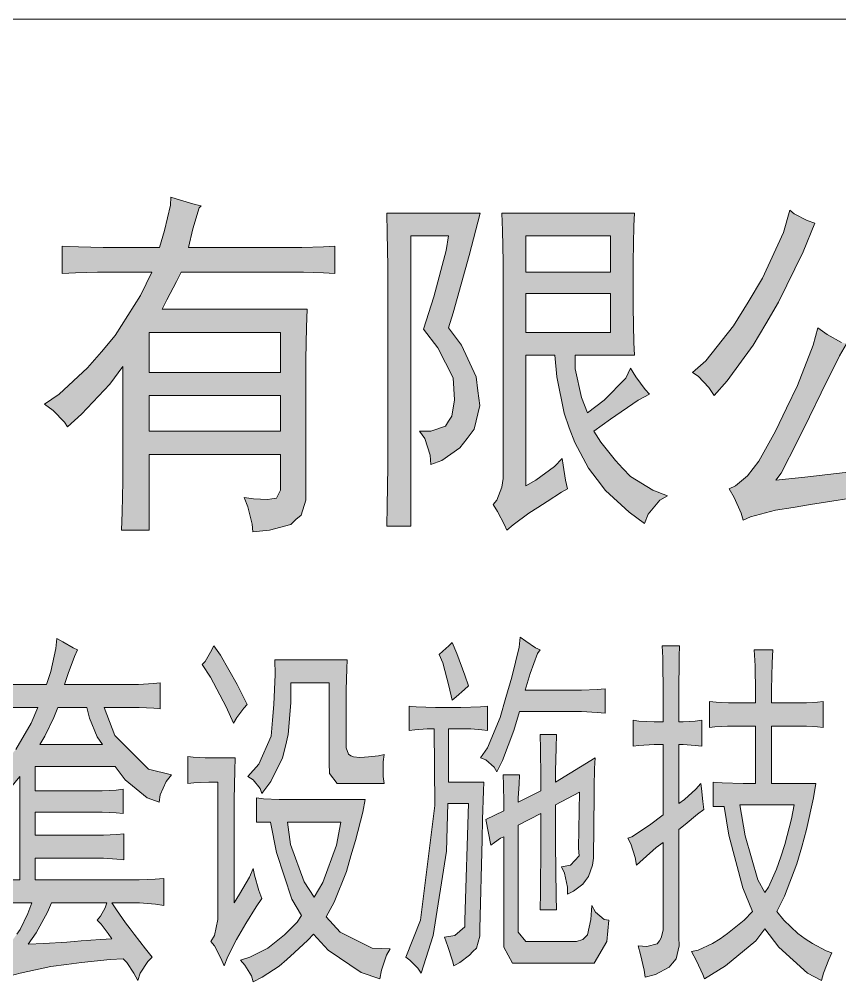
# Model space of a CAD drawing. Header units: millimetres. Extents: x 0 to 207, y 0 to 293.
# Drawn here: x 127.01 to 135.37, y 255.26 to 265.05 of the extents above; entities that cross this region are included whole.
import ezdxf

# ---------------------------------------------------------------- set-up
doc = ezdxf.new("R2010")
doc.units = ezdxf.units.MM

msp = doc.modelspace()

# ---------------------------------------------------------------- hatches: boundary and pattern name
h = msp.add_hatch(color=0)
h.paths.add_polyline_path([(127.271639, 261.136694), (127.419806, 261.239), (127.709083, 261.507111), (127.850194, 261.669389), (127.991306, 261.835194), (128.248833, 262.240889), (128.36525, 262.480778), (127.903111, 262.480778), (127.811389, 262.480778), (127.585611, 262.473722), (127.451556, 262.466667), (127.451556, 262.745361), (127.617361, 262.738306), (127.867833, 262.73125), (127.9525, 262.73125), (128.442861, 262.73125), (128.49225, 262.904111), (128.552222, 263.161639), (128.55575, 263.242778), (128.654528, 263.211028), (128.806222, 263.168694), (128.866194, 263.154583), (128.845028, 263.133417), (128.781528, 262.92175), (128.735667, 262.73125), (129.779889, 262.73125), (129.88925, 262.73125), (130.1115, 262.738306), (130.227917, 262.745361), (130.227917, 262.466667), (130.1115, 262.473722), (129.906889, 262.480778), (129.818694, 262.480778), (128.661583, 262.480778), (128.615722, 262.385528), (128.516944, 262.198556), (128.467556, 262.103306), (129.945694, 262.103306), (129.938639, 261.919861), (129.931583, 261.591778), (129.931583, 261.443611), (129.931583, 260.261806), (129.931583, 260.1595), (129.882194, 260.007806), (129.829278, 259.961944), (129.779889, 259.912556), (129.561167, 259.852583), (129.391833, 259.838472), (129.384778, 259.916083), (129.342444, 260.092472), (129.303639, 260.187722), (129.398889, 260.173611), (129.54, 260.166556), (129.585861, 260.173611), (129.631722, 260.180667), (129.674056, 260.261806), (129.674056, 260.332361), (129.674056, 260.625167), (128.337028, 260.625167), (128.337028, 259.852583), (128.054806, 259.852583), (128.061861, 260.036028), (128.068917, 260.35), (128.068917, 260.480528), (128.068917, 261.517694), (127.934861, 261.341306), (127.649111, 261.034389), (127.504472, 260.903861), (127.47625, 260.95325), (127.359833, 261.073194)])
h.paths.add_polyline_path([(129.674056, 261.457722), (129.674056, 261.866944), (128.337028, 261.866944), (128.337028, 261.457722)])
h.paths.add_polyline_path([(129.674056, 260.861528), (129.674056, 261.224889), (128.337028, 261.224889), (128.337028, 260.861528)])
h = msp.add_hatch(color=0)
h.dxf.hatch_style = 2
h.paths.add_polyline_path([(131.706056, 263.0805), (131.593167, 262.650111), (131.430889, 262.0645), (131.385028, 261.912806), (131.515556, 261.736417), (131.663722, 261.415389), (131.681361, 261.27075), (131.702528, 261.122583), (131.646083, 260.882694), (131.572, 260.787444), (131.497917, 260.692194), (131.314472, 260.561667), (131.205111, 260.522861), (131.198056, 260.618111), (131.141611, 260.787444), (131.088694, 260.861528), (131.205111, 260.861528), (131.353278, 260.910917), (131.385028, 260.963833), (131.416778, 261.013222), (131.445, 261.179028), (131.437944, 261.291917), (131.430889, 261.404806), (131.275667, 261.708194), (131.1275, 261.898694), (131.233333, 262.226778), (131.360333, 262.6995), (131.385028, 262.847667), (131.0005, 262.847667), (131.0005, 259.894917), (130.757083, 259.894917), (130.760611, 260.099528), (130.767667, 260.501694), (130.767667, 260.69925), (130.767667, 262.410222), (130.767667, 262.54075), (130.760611, 262.875889), (130.757083, 263.0805)])
h = msp.add_hatch(color=0)
h.paths.add_polyline_path([(133.275917, 263.0805), (133.268861, 262.949972), (133.261806, 262.583083), (133.261806, 262.35025), (133.261806, 262.124472), (133.268861, 261.764639), (133.275917, 261.634111), (132.672667, 261.634111), (132.672667, 261.496528), (132.736167, 261.203722), (132.799667, 261.0485), (132.969, 261.1755), (133.187722, 261.401278), (133.237111, 261.503583), (133.290028, 261.415389), (133.385278, 261.284861), (133.431139, 261.239), (133.314722, 261.1755), (133.0325, 260.985), (132.863167, 260.861528), (132.933722, 260.748639), (133.081889, 260.561667), (133.1595, 260.480528), (133.237111, 260.399389), (133.462889, 260.261806), (133.611056, 260.201833), (133.533444, 260.1595), (133.417028, 260.018389), (133.378222, 259.923139), (133.223, 260.036028), (132.983111, 260.258278), (132.898444, 260.371167), (132.81025, 260.484056), (132.669139, 260.745111), (132.612694, 260.896806), (132.559778, 261.044972), (132.485694, 261.415389), (132.464528, 261.634111), (132.171722, 261.634111), (132.171722, 260.304139), (132.274028, 260.364111), (132.461, 260.501694), (132.542139, 260.582833), (132.549194, 260.515806), (132.573889, 260.364111), (132.595056, 260.275917), (132.535083, 260.240639), (132.386917, 260.145389), (132.291667, 260.085417), (132.199944, 260.025444), (132.041194, 259.909028), (131.977694, 259.852583), (131.953, 259.909028), (131.882444, 260.043083), (131.836583, 260.113639), (131.875389, 260.1595), (131.924778, 260.290028), (131.938889, 260.378222), (131.938889, 262.438444), (131.938889, 262.583083), (131.931833, 262.904111), (131.924778, 263.0805)])
h.paths.add_polyline_path([(133.0325, 261.866944), (133.0325, 262.262056), (132.171722, 262.262056), (132.171722, 261.866944)])
h.paths.add_polyline_path([(133.0325, 262.480778), (133.0325, 262.847667), (132.171722, 262.847667), (132.171722, 262.480778)])
h = msp.add_hatch(color=0)
h.dxf.hatch_style = 2
h.paths.add_polyline_path([(135.113889, 262.978194), (134.993944, 262.685389), (134.743472, 262.173861), (134.612944, 261.955139), (134.485944, 261.736417), (134.221361, 261.373056), (134.087306, 261.224889), (134.034389, 261.306028), (133.925028, 261.422444), (133.868583, 261.457722), (134.002639, 261.577667), (134.284861, 261.933972), (134.433028, 262.173861), (134.581194, 262.417278), (134.792861, 262.882944), (134.856361, 263.108722), (134.902222, 263.073444), (135.03275, 263.006417)])
h = msp.add_hatch(color=0)
h.dxf.hatch_style = 2
h.paths.add_polyline_path([(136.002889, 260.50875), (135.949972, 260.611056), (135.808861, 260.843889), (135.720667, 260.977944), (135.784167, 261.020278), (135.893528, 261.108472), (135.939389, 261.150806), (136.034639, 260.992056), (136.214556, 260.674556), (136.299222, 260.515806), (136.380361, 260.360583), (136.510889, 260.106583), (136.55675, 260.011333), (136.482667, 259.969), (136.362722, 259.887861), (136.309806, 259.852583), (136.271, 259.940778), (136.168694, 260.152444), (136.105194, 260.275917), (135.674806, 260.208889), (135.068028, 260.113639), (134.891639, 260.085417), (134.711722, 260.057194), (134.457722, 259.990167), (134.383639, 259.954889), (134.362472, 260.025444), (134.291917, 260.187722), (134.239, 260.275917), (134.306028, 260.304139), (134.425972, 260.406444), (134.485944, 260.480528), (134.542389, 260.554611), (134.711722, 260.861528), (134.824611, 261.094361), (134.9375, 261.327194), (135.09625, 261.736417), (135.142111, 261.912806), (135.237361, 261.845778), (135.385528, 261.764639), (135.434917, 261.750528), (135.364361, 261.627056), (135.177389, 261.253111), (135.057444, 261.006167), (134.9375, 260.759222), (134.768167, 260.434667), (134.71525, 260.364111), (135.011583, 260.392333), (135.653639, 260.466417)])
h = msp.add_hatch(color=0)
h.paths.add_polyline_path([(127.606778, 258.6355), (127.575028, 258.568472), (127.511528, 258.395611), (127.47625, 258.282722), (128.150056, 258.282722), (128.227667, 258.282722), (128.379361, 258.293306), (128.449917, 258.300361), (128.449917, 258.035778), (128.382889, 258.042833), (128.234722, 258.049889), (128.150056, 258.049889), (127.878417, 258.049889), (127.987778, 257.764139), (128.329972, 257.421944), (128.562806, 257.3655), (128.509889, 257.298472), (128.449917, 257.160889), (128.439333, 257.086806), (128.315861, 257.129139), (128.093611, 257.312583), (127.991306, 257.450167), (127.176389, 257.450167), (127.176389, 257.203222), (127.783167, 257.203222), (127.85725, 257.203222), (128.001889, 257.210278), (128.072444, 257.217333), (128.072444, 256.970389), (128.001889, 256.977444), (127.85725, 256.9845), (127.783167, 256.9845), (127.176389, 256.9845), (127.176389, 256.751667), (127.800806, 256.751667), (127.871361, 256.751667), (128.008944, 256.758722), (128.0795, 256.765778), (128.0795, 256.501194), (128.008944, 256.50825), (127.871361, 256.515306), (127.800806, 256.515306), (127.176389, 256.515306), (127.176389, 256.296583), (128.160639, 256.296583), (128.234722, 256.296583), (128.397, 256.303639), (128.485194, 256.310694), (128.485194, 256.035528), (128.400528, 256.049639), (128.23825, 256.06375), (128.160639, 256.06375), (127.956028, 256.06375), (128.005417, 255.989667), (128.097139, 255.859139), (128.143, 255.799167), (128.185333, 255.742722), (128.298222, 255.594556), (128.368778, 255.509889), (128.322917, 255.464028), (128.245306, 255.347611), (128.220611, 255.273528), (128.181806, 255.347611), (128.107722, 255.456972), (128.072444, 255.49225), (127.938389, 255.485194), (127.649111, 255.456972), (127.493889, 255.435806), (127.335139, 255.414639), (127.024694, 255.347611), (126.869472, 255.305278), (126.862417, 255.375833), (126.827139, 255.531056), (126.798917, 255.612194), (126.858889, 255.626306), (126.950611, 255.689806), (126.989417, 255.742722), (127.024694, 255.792111), (127.102306, 255.954389), (127.141111, 256.06375), (126.925917, 256.06375), (126.647222, 256.049639), (126.580194, 256.035528), (126.580194, 256.310694), (126.65075, 256.303639), (126.869472, 256.296583), (127.021167, 256.296583), (127.021167, 257.347861), (126.925917, 257.231444), (126.738944, 257.026833), (126.643694, 256.938639), (126.615472, 257.019778), (126.544917, 257.136194), (126.502583, 257.175), (126.611944, 257.2385), (126.805972, 257.411361), (126.890639, 257.517194), (126.978833, 257.623028), (127.134056, 257.891139), (127.204611, 258.049889), (126.897694, 258.049889), (126.823611, 258.049889), (126.661333, 258.042833), (126.573139, 258.035778), (126.573139, 258.300361), (126.661333, 258.293306), (126.823611, 258.282722), (126.897694, 258.282722), (127.292806, 258.282722), (127.335139, 258.416778), (127.388056, 258.649611), (127.395111, 258.751917), (127.458611, 258.716639), (127.564444, 258.656667)])
h.paths.add_polyline_path([(127.105833, 255.640417), (127.264583, 255.647472), (127.497417, 255.661583), (127.5715, 255.668639), (127.645583, 255.675694), (127.839611, 255.689806), (127.956028, 255.696861), (127.92075, 255.749778), (127.846667, 255.845028), (127.807861, 255.887361), (127.839611, 255.926167), (127.889, 256.010833), (127.906639, 256.06375), (127.342194, 256.06375), (127.303389, 255.9685), (127.186972, 255.756833)])
h.paths.add_polyline_path([(127.860778, 257.672417), (127.807861, 257.750028), (127.73025, 257.940528), (127.702028, 258.049889), (127.405694, 258.049889), (127.366889, 257.947583), (127.275167, 257.757083), (127.22225, 257.672417)])
h = msp.add_hatch(color=0)
h.dxf.hatch_style = 2
h.paths.add_polyline_path([(132.316361, 258.6355), (132.288139, 258.600222), (132.214056, 258.395611), (132.164667, 258.226278), (132.655028, 258.226278), (132.736167, 258.226278), (132.898444, 258.233333), (132.979583, 258.240389), (132.979583, 257.993444), (132.898444, 258.0005), (132.736167, 258.007556), (132.655028, 258.007556), (132.104694, 258.007556), (132.04825, 257.817056), (131.931833, 257.510139), (131.875389, 257.393722), (131.847167, 257.443111), (131.7625, 257.517194), (131.709583, 257.538361), (131.780139, 257.640667), (131.910667, 257.947583), (131.967111, 258.152194), (132.027083, 258.356806), (132.101167, 258.663722), (132.11175, 258.766028), (132.171722, 258.723694), (132.2705, 258.656667)])
h = msp.add_hatch(color=0)
h.dxf.hatch_style = 2
h.paths.add_polyline_path([(128.993194, 258.677833), (129.06375, 258.582583), (129.233083, 258.282722), (129.335389, 258.081639), (129.300111, 258.042833), (129.229556, 257.947583), (129.194278, 257.891139), (129.120194, 258.056944), (128.961444, 258.356806), (128.876778, 258.487333), (128.905, 258.519083), (128.961444, 258.614333)])
h = msp.add_hatch(color=0)
h.dxf.hatch_style = 2
h.paths.add_polyline_path([(131.420306, 258.709583), (131.469694, 258.600222), (131.550833, 258.377972), (131.586111, 258.268611), (131.547306, 258.233333), (131.462639, 258.15925), (131.420306, 258.123972), (131.388556, 258.268611), (131.325056, 258.504972), (131.289778, 258.589639), (131.325056, 258.621389), (131.388556, 258.677833)])
h = msp.add_hatch(color=0)
h.dxf.hatch_style = 2
h.paths.add_polyline_path([(133.95325, 257.277306), (133.960306, 257.224389), (133.970889, 257.093861), (133.981472, 257.012722), (133.917972, 256.963333), (133.790972, 256.861028), (133.727472, 256.808111), (133.727472, 255.7145), (133.731, 255.626306), (133.69925, 255.49225), (133.663972, 255.449917), (133.628694, 255.407583), (133.491111, 255.3335), (133.385278, 255.305278), (133.374694, 255.375833), (133.339417, 255.538111), (133.314722, 255.626306), (133.402917, 255.61925), (133.50875, 255.643944), (133.529917, 255.675694), (133.547556, 255.707444), (133.568722, 255.785056), (133.568722, 255.830917), (133.568722, 256.677583), (133.498167, 256.624667), (133.364111, 256.50825), (133.297083, 256.44475), (133.282972, 256.522361), (133.240639, 256.663472), (133.208889, 256.719917), (133.251222, 256.734028), (133.431139, 256.853972), (133.568722, 256.956278), (133.568722, 257.672417), (133.477, 257.672417), (133.321778, 257.661833), (133.261806, 257.654778), (133.261806, 257.919361), (133.321778, 257.912306), (133.477, 257.90525), (133.568722, 257.90525), (133.568722, 258.166306), (133.565194, 258.554361), (133.558139, 258.677833), (133.734528, 258.677833), (133.731, 258.568472), (133.727472, 258.183944), (133.727472, 257.90525), (133.773333, 257.90525), (133.893278, 257.912306), (133.963833, 257.919361), (133.963833, 257.654778), (133.893278, 257.661833), (133.773333, 257.672417), (133.727472, 257.672417), (133.727472, 257.072694), (133.787444, 257.115028), (133.900333, 257.217333)])
h = msp.add_hatch(color=0)
h.paths.add_polyline_path([(134.076722, 257.291417), (134.168444, 257.284361), (134.383639, 257.277306), (134.507111, 257.277306), (134.507111, 257.859389), (134.306028, 257.859389), (134.224889, 257.859389), (134.094361, 257.852333), (134.041444, 257.845278), (134.041444, 258.109861), (134.108472, 258.102806), (134.231944, 258.09575), (134.288389, 258.09575), (134.507111, 258.09575), (134.507111, 258.205111), (134.503583, 258.473222), (134.496528, 258.6355), (134.6835, 258.6355), (134.676444, 258.504972), (134.672917, 258.233333), (134.672917, 258.09575), (134.979833, 258.09575), (135.029222, 258.09575), (135.138583, 258.102806), (135.198556, 258.109861), (135.198556, 257.845278), (135.138583, 257.852333), (135.029222, 257.859389), (134.979833, 257.859389), (134.672917, 257.859389), (134.672917, 257.277306), (135.120944, 257.277306), (135.099778, 257.129139), (135.029222, 256.808111), (134.979833, 256.631722), (134.930444, 256.458861), (134.803444, 256.130778), (134.725833, 255.975556), (134.796389, 255.887361), (134.941028, 255.749778), (135.015111, 255.696861), (135.089194, 255.647472), (135.226778, 255.573389), (135.28675, 255.552222), (135.255, 255.485194), (135.202083, 255.347611), (135.180917, 255.273528), (135.036278, 255.347611), (134.747, 255.612194), (134.602361, 255.799167), (134.510639, 255.675694), (134.203722, 255.421694), (133.988528, 255.287639), (133.970889, 255.3335), (133.907389, 255.471083), (133.858, 255.566333), (133.925028, 255.580444), (134.069667, 255.647472), (134.147278, 255.696861), (134.224889, 255.749778), (134.394222, 255.887361), (134.478889, 255.975556), (134.380111, 256.215444), (134.235472, 256.751667), (134.189611, 257.040944), (134.076722, 257.040944)])
h.paths.add_polyline_path([(134.348361, 257.058583), (134.404806, 256.744611), (134.531806, 256.296583), (134.602361, 256.166056), (134.641167, 256.2225), (134.722306, 256.405944), (134.764639, 256.529417), (134.806972, 256.656417), (134.874, 256.917472), (134.902222, 257.058583)])
h = msp.add_hatch(color=0)
h.dxf.hatch_style = 2
h.paths.add_polyline_path([(130.323167, 257.277306), (130.249083, 257.277306), (130.171472, 257.379611), (130.167944, 257.481917), (130.167944, 258.300361), (129.779889, 258.300361), (129.779889, 258.09575), (129.751667, 257.774722), (129.723444, 257.654778), (129.695222, 257.538361), (129.575278, 257.298472), (129.483556, 257.175), (129.465917, 257.224389), (129.395361, 257.312583), (129.342444, 257.347861), (129.451806, 257.474861), (129.578806, 257.757083), (129.592917, 257.919361), (129.607028, 258.081639), (129.617611, 258.385028), (129.614083, 258.533194), (130.351389, 258.533194), (130.347861, 258.445), (130.340806, 258.226278), (130.340806, 258.09575), (130.340806, 257.700639), (130.340806, 257.640667), (130.3655, 257.573639), (130.390194, 257.559528), (130.414889, 257.548944), (130.481917, 257.541889), (130.527778, 257.545417), (130.570111, 257.548944), (130.672417, 257.559528), (130.728861, 257.570111), (130.718278, 257.496028), (130.718278, 257.347861), (130.728861, 257.277306)])
h = msp.add_hatch(color=0)
h.dxf.hatch_style = 2
h.paths.add_polyline_path([(131.780139, 257.817056), (131.723694, 257.824111), (131.610806, 257.831167), (131.550833, 257.831167), (131.385028, 257.831167), (131.385028, 257.291417), (131.744861, 257.291417), (131.741333, 257.203222), (131.73075, 256.910417), (131.727222, 256.705806), (131.702528, 255.799167), (131.702528, 255.721556), (131.66725, 255.601611), (131.631972, 255.566333), (131.596694, 255.531056), (131.497917, 255.456972), (131.437944, 255.421694), (131.423833, 255.471083), (131.377972, 255.61925), (131.342694, 255.7145), (131.448528, 255.728611), (131.550833, 255.816806), (131.550833, 255.887361), (131.586111, 257.072694), (131.377972, 257.072694), (131.363861, 256.589389), (131.226278, 255.728611), (131.106333, 255.347611), (131.071056, 255.397), (130.989917, 255.478139), (130.947583, 255.509889), (131.099278, 255.887361), (131.243917, 257.051528), (131.236861, 257.831167), (131.166306, 257.831167), (131.039306, 257.824111), (130.982861, 257.817056), (130.982861, 258.064), (131.053417, 258.056944), (131.250972, 258.049889), (131.377972, 258.049889), (131.5085, 258.049889), (131.709583, 258.056944), (131.780139, 258.064)])
h = msp.add_hatch(color=0)
h.dxf.hatch_style = 2
h.paths.add_polyline_path([(131.945944, 256.998611), (131.945944, 257.07975), (131.942417, 257.263194), (131.938889, 257.3655), (132.104694, 257.3655), (132.101167, 257.27025), (132.094111, 257.129139), (132.094111, 257.086806), (132.323417, 257.203222), (132.323417, 257.340806), (132.319889, 257.626556), (132.316361, 257.774722), (132.482167, 257.774722), (132.478639, 257.640667), (132.471583, 257.400778), (132.471583, 257.291417), (132.877278, 257.538361), (132.870222, 257.429), (132.866694, 257.2385), (132.866694, 257.160889), (132.859639, 256.515306), (132.849056, 256.44475), (132.81025, 256.331861), (132.7785, 256.289528), (132.750278, 256.250722), (132.655028, 256.180167), (132.595056, 256.151944), (132.595056, 256.2225), (132.563306, 256.363611), (132.535083, 256.427111), (132.626806, 256.44475), (132.715, 256.54), (132.707944, 256.617611), (132.718528, 257.189111), (132.471583, 257.058583), (132.471583, 256.663472), (132.478639, 256.130778), (132.482167, 255.989667), (132.316361, 255.989667), (132.319889, 256.166056), (132.323417, 256.656417), (132.323417, 256.970389), (132.094111, 256.853972), (132.094111, 255.859139), (132.094111, 255.763889), (132.171722, 255.668639), (132.245806, 255.668639), (132.647972, 255.668639), (132.686778, 255.668639), (132.750278, 255.689806), (132.774972, 255.7145), (132.799667, 255.735667), (132.831417, 255.894417), (132.842, 256.035528), (132.880806, 255.9685), (132.969, 255.894417), (133.014861, 255.887361), (132.993694, 255.668639), (132.866694, 255.449917), (132.760861, 255.449917), (132.122333, 255.449917), (132.034139, 255.449917), (131.945944, 255.612194), (131.945944, 255.770944), (131.945944, 256.734028), (131.914194, 256.719917), (131.850694, 256.677583), (131.815417, 256.649361), (131.7625, 256.910417)])
h = msp.add_hatch(color=0)
h.dxf.hatch_style = 2
h.paths.add_polyline_path([(129.211917, 257.538361), (129.208389, 257.407833), (129.201333, 257.115028), (129.201333, 256.956278), (129.201333, 256.06375), (129.257778, 256.151944), (129.356556, 256.324806), (129.395361, 256.413), (129.409472, 256.342444), (129.451806, 256.187222), (129.483556, 256.106083), (129.427111, 256.021417), (129.321278, 255.852083), (129.271889, 255.770944), (129.226028, 255.689806), (129.137833, 255.516944), (129.099028, 255.421694), (129.067278, 255.499306), (129.00025, 255.626306), (128.964972, 255.668639), (129.00025, 255.728611), (129.035528, 255.894417), (129.035528, 256.003778), (129.035528, 257.291417), (128.943806, 257.291417), (128.792111, 257.284361), (128.728611, 257.277306), (128.728611, 257.552472), (128.785056, 257.545417), (128.905, 257.538361), (128.964972, 257.538361)])
h = msp.add_hatch(color=0)
h.paths.add_polyline_path([(129.430639, 257.129139), (129.501194, 257.122083), (129.659944, 257.115028), (129.744611, 257.115028), (130.534833, 257.115028), (130.510139, 256.9845), (130.436056, 256.695222), (130.390194, 256.54), (130.344333, 256.38125), (130.220861, 256.070806), (130.139722, 255.919111), (130.280833, 255.763889), (130.605389, 255.601611), (130.788833, 255.594556), (130.753556, 255.531056), (130.700639, 255.375833), (130.683, 255.287639), (130.496028, 255.354667), (130.157361, 255.580444), (130.009194, 255.742722), (129.95275, 255.68275), (129.815167, 255.55575), (129.737556, 255.485194), (129.659944, 255.418167), (129.487083, 255.305278), (129.395361, 255.259417), (129.377722, 255.319389), (129.310694, 255.42875), (129.264833, 255.478139), (129.360083, 255.509889), (129.543528, 255.601611), (129.628194, 255.668639), (129.712861, 255.735667), (129.843389, 255.866194), (129.885722, 255.933222), (129.790472, 256.099028), (129.631722, 256.575278), (129.57175, 256.882194), (129.430639, 256.882194)])
h.paths.add_polyline_path([(130.01625, 256.120194), (130.104444, 256.268361), (130.242028, 256.649361), (130.287889, 256.882194), (129.744611, 256.882194), (129.776361, 256.656417), (129.913944, 256.275417)])

# ---------------------------------------------------------------- linework, layer by layer
at = {"color": 0, "lineweight": 0}
for points in [[(77.840417, 265.052528), (201.9935, 265.052528)], [(135.674806, 260.208889), (135.068028, 260.113639), (134.891639, 260.085417), (134.711722, 260.057194), (134.457722, 259.990167), (134.383639, 259.954889), (134.362472, 260.025444), (134.291917, 260.187722), (134.239, 260.275917), (134.306028, 260.304139), (134.425972, 260.406444), (134.485944, 260.480528), (134.542389, 260.554611), (134.711722, 260.861528), (134.824611, 261.094361), (134.9375, 261.327194), (135.09625, 261.736417), (135.142111, 261.912806), (135.237361, 261.845778), (135.385528, 261.764639)], [(135.434917, 261.750528), (135.364361, 261.627056), (135.177389, 261.253111), (135.057444, 261.006167), (134.9375, 260.759222), (134.768167, 260.434667), (134.71525, 260.364111), (135.011583, 260.392333), (135.653639, 260.466417)], [(126.897694, 258.282722), (127.292806, 258.282722), (127.335139, 258.416778), (127.388056, 258.649611), (127.395111, 258.751917), (127.458611, 258.716639), (127.564444, 258.656667), (127.606778, 258.6355), (127.575028, 258.568472), (127.511528, 258.395611), (127.47625, 258.282722), (128.150056, 258.282722), (128.227667, 258.282722), (128.379361, 258.293306), (128.449917, 258.300361), (128.449917, 258.035778), (128.382889, 258.042833), (128.234722, 258.049889), (128.150056, 258.049889), (127.878417, 258.049889), (127.987778, 257.764139), (128.329972, 257.421944), (128.562806, 257.3655), (128.509889, 257.298472), (128.449917, 257.160889), (128.439333, 257.086806), (128.315861, 257.129139), (128.093611, 257.312583), (127.991306, 257.450167), (127.176389, 257.450167), (127.176389, 257.203222), (127.783167, 257.203222), (127.85725, 257.203222), (128.001889, 257.210278), (128.072444, 257.217333), (128.072444, 256.970389), (128.001889, 256.977444), (127.85725, 256.9845), (127.783167, 256.9845), (127.176389, 256.9845), (127.176389, 256.751667), (127.800806, 256.751667), (127.871361, 256.751667), (128.008944, 256.758722), (128.0795, 256.765778), (128.0795, 256.501194), (128.008944, 256.50825), (127.871361, 256.515306), (127.800806, 256.515306), (127.176389, 256.515306), (127.176389, 256.296583), (128.160639, 256.296583), (128.234722, 256.296583), (128.397, 256.303639), (128.485194, 256.310694), (128.485194, 256.035528), (128.400528, 256.049639), (128.23825, 256.06375), (128.160639, 256.06375), (127.956028, 256.06375), (128.005417, 255.989667), (128.097139, 255.859139), (128.143, 255.799167), (128.185333, 255.742722), (128.298222, 255.594556), (128.368778, 255.509889), (128.322917, 255.464028), (128.245306, 255.347611), (128.220611, 255.273528), (128.181806, 255.347611), (128.107722, 255.456972), (128.072444, 255.49225), (127.938389, 255.485194), (127.649111, 255.456972), (127.493889, 255.435806), (127.335139, 255.414639), (127.024694, 255.347611), (126.869472, 255.305278)], [(126.978833, 257.623028), (127.134056, 257.891139), (127.204611, 258.049889), (126.897694, 258.049889)], [(126.869472, 256.296583), (127.021167, 256.296583), (127.021167, 257.347861), (126.925917, 257.231444)], [(126.989417, 255.742722), (127.024694, 255.792111), (127.102306, 255.954389), (127.141111, 256.06375), (126.925917, 256.06375)]]:
    msp.add_lwpolyline(points, dxfattribs=at)
for points in [[(127.271639, 261.136694), (127.419806, 261.239), (127.709083, 261.507111), (127.850194, 261.669389), (127.991306, 261.835194), (128.248833, 262.240889), (128.36525, 262.480778), (127.903111, 262.480778), (127.811389, 262.480778), (127.585611, 262.473722), (127.451556, 262.466667), (127.451556, 262.745361), (127.617361, 262.738306), (127.867833, 262.73125), (127.9525, 262.73125), (128.442861, 262.73125), (128.49225, 262.904111), (128.552222, 263.161639), (128.55575, 263.242778), (128.654528, 263.211028), (128.806222, 263.168694), (128.866194, 263.154583), (128.845028, 263.133417), (128.781528, 262.92175), (128.735667, 262.73125), (129.779889, 262.73125), (129.88925, 262.73125), (130.1115, 262.738306), (130.227917, 262.745361), (130.227917, 262.466667), (130.1115, 262.473722), (129.906889, 262.480778), (129.818694, 262.480778), (128.661583, 262.480778), (128.615722, 262.385528), (128.516944, 262.198556), (128.467556, 262.103306), (129.945694, 262.103306), (129.938639, 261.919861), (129.931583, 261.591778), (129.931583, 261.443611), (129.931583, 260.261806), (129.931583, 260.1595), (129.882194, 260.007806), (129.829278, 259.961944), (129.779889, 259.912556), (129.561167, 259.852583), (129.391833, 259.838472), (129.384778, 259.916083), (129.342444, 260.092472), (129.303639, 260.187722), (129.398889, 260.173611), (129.54, 260.166556), (129.585861, 260.173611), (129.631722, 260.180667), (129.674056, 260.261806), (129.674056, 260.332361), (129.674056, 260.625167), (128.337028, 260.625167), (128.337028, 259.852583), (128.054806, 259.852583), (128.061861, 260.036028), (128.068917, 260.35), (128.068917, 260.480528), (128.068917, 261.517694), (127.934861, 261.341306), (127.649111, 261.034389), (127.504472, 260.903861), (127.47625, 260.95325), (127.359833, 261.073194)], [(131.706056, 263.0805), (131.593167, 262.650111), (131.430889, 262.0645), (131.385028, 261.912806), (131.515556, 261.736417), (131.663722, 261.415389), (131.681361, 261.27075), (131.702528, 261.122583), (131.646083, 260.882694), (131.572, 260.787444), (131.497917, 260.692194), (131.314472, 260.561667), (131.205111, 260.522861), (131.198056, 260.618111), (131.141611, 260.787444), (131.088694, 260.861528), (131.205111, 260.861528), (131.353278, 260.910917), (131.385028, 260.963833), (131.416778, 261.013222), (131.445, 261.179028), (131.437944, 261.291917), (131.430889, 261.404806), (131.275667, 261.708194), (131.1275, 261.898694), (131.233333, 262.226778), (131.360333, 262.6995), (131.385028, 262.847667), (131.0005, 262.847667), (131.0005, 259.894917), (130.757083, 259.894917), (130.760611, 260.099528), (130.767667, 260.501694), (130.767667, 260.69925), (130.767667, 262.410222), (130.767667, 262.54075), (130.760611, 262.875889), (130.757083, 263.0805)], [(133.275917, 263.0805), (133.268861, 262.949972), (133.261806, 262.583083), (133.261806, 262.35025), (133.261806, 262.124472), (133.268861, 261.764639), (133.275917, 261.634111), (132.672667, 261.634111), (132.672667, 261.496528), (132.736167, 261.203722), (132.799667, 261.0485), (132.969, 261.1755), (133.187722, 261.401278), (133.237111, 261.503583), (133.290028, 261.415389), (133.385278, 261.284861), (133.431139, 261.239), (133.314722, 261.1755), (133.0325, 260.985), (132.863167, 260.861528), (132.933722, 260.748639), (133.081889, 260.561667), (133.1595, 260.480528), (133.237111, 260.399389), (133.462889, 260.261806), (133.611056, 260.201833), (133.533444, 260.1595), (133.417028, 260.018389), (133.378222, 259.923139), (133.223, 260.036028), (132.983111, 260.258278), (132.898444, 260.371167), (132.81025, 260.484056), (132.669139, 260.745111), (132.612694, 260.896806), (132.559778, 261.044972), (132.485694, 261.415389), (132.464528, 261.634111), (132.171722, 261.634111), (132.171722, 260.304139), (132.274028, 260.364111), (132.461, 260.501694), (132.542139, 260.582833), (132.549194, 260.515806), (132.573889, 260.364111), (132.595056, 260.275917), (132.535083, 260.240639), (132.386917, 260.145389), (132.291667, 260.085417), (132.199944, 260.025444), (132.041194, 259.909028), (131.977694, 259.852583), (131.953, 259.909028), (131.882444, 260.043083), (131.836583, 260.113639), (131.875389, 260.1595), (131.924778, 260.290028), (131.938889, 260.378222), (131.938889, 262.438444), (131.938889, 262.583083), (131.931833, 262.904111), (131.924778, 263.0805)], [(135.113889, 262.978194), (134.993944, 262.685389), (134.743472, 262.173861), (134.612944, 261.955139), (134.485944, 261.736417), (134.221361, 261.373056), (134.087306, 261.224889), (134.034389, 261.306028), (133.925028, 261.422444), (133.868583, 261.457722), (134.002639, 261.577667), (134.284861, 261.933972), (134.433028, 262.173861), (134.581194, 262.417278), (134.792861, 262.882944), (134.856361, 263.108722), (134.902222, 263.073444), (135.03275, 263.006417)], [(133.0325, 262.480778), (133.0325, 262.847667), (132.171722, 262.847667), (132.171722, 262.480778)], [(133.0325, 261.866944), (133.0325, 262.262056), (132.171722, 262.262056), (132.171722, 261.866944)], [(129.674056, 261.457722), (129.674056, 261.866944), (128.337028, 261.866944), (128.337028, 261.457722)], [(129.674056, 260.861528), (129.674056, 261.224889), (128.337028, 261.224889), (128.337028, 260.861528)], [(132.316361, 258.6355), (132.288139, 258.600222), (132.214056, 258.395611), (132.164667, 258.226278), (132.655028, 258.226278), (132.736167, 258.226278), (132.898444, 258.233333), (132.979583, 258.240389), (132.979583, 257.993444), (132.898444, 258.0005), (132.736167, 258.007556), (132.655028, 258.007556), (132.104694, 258.007556), (132.04825, 257.817056), (131.931833, 257.510139), (131.875389, 257.393722), (131.847167, 257.443111), (131.7625, 257.517194), (131.709583, 257.538361), (131.780139, 257.640667), (131.910667, 257.947583), (131.967111, 258.152194), (132.027083, 258.356806), (132.101167, 258.663722), (132.11175, 258.766028), (132.171722, 258.723694), (132.2705, 258.656667)], [(128.993194, 258.677833), (129.06375, 258.582583), (129.233083, 258.282722), (129.335389, 258.081639), (129.300111, 258.042833), (129.229556, 257.947583), (129.194278, 257.891139), (129.120194, 258.056944), (128.961444, 258.356806), (128.876778, 258.487333), (128.905, 258.519083), (128.961444, 258.614333)], [(131.420306, 258.709583), (131.469694, 258.600222), (131.550833, 258.377972), (131.586111, 258.268611), (131.547306, 258.233333), (131.462639, 258.15925), (131.420306, 258.123972), (131.388556, 258.268611), (131.325056, 258.504972), (131.289778, 258.589639), (131.325056, 258.621389), (131.388556, 258.677833)], [(133.95325, 257.277306), (133.960306, 257.224389), (133.970889, 257.093861), (133.981472, 257.012722), (133.917972, 256.963333), (133.790972, 256.861028), (133.727472, 256.808111), (133.727472, 255.7145), (133.731, 255.626306), (133.69925, 255.49225), (133.663972, 255.449917), (133.628694, 255.407583), (133.491111, 255.3335), (133.385278, 255.305278), (133.374694, 255.375833), (133.339417, 255.538111), (133.314722, 255.626306), (133.402917, 255.61925), (133.50875, 255.643944), (133.529917, 255.675694), (133.547556, 255.707444), (133.568722, 255.785056), (133.568722, 255.830917), (133.568722, 256.677583), (133.498167, 256.624667), (133.364111, 256.50825), (133.297083, 256.44475), (133.282972, 256.522361), (133.240639, 256.663472), (133.208889, 256.719917), (133.251222, 256.734028), (133.431139, 256.853972), (133.568722, 256.956278), (133.568722, 257.672417), (133.477, 257.672417), (133.321778, 257.661833), (133.261806, 257.654778), (133.261806, 257.919361), (133.321778, 257.912306), (133.477, 257.90525), (133.568722, 257.90525), (133.568722, 258.166306), (133.565194, 258.554361), (133.558139, 258.677833), (133.734528, 258.677833), (133.731, 258.568472), (133.727472, 258.183944), (133.727472, 257.90525), (133.773333, 257.90525), (133.893278, 257.912306), (133.963833, 257.919361), (133.963833, 257.654778), (133.893278, 257.661833), (133.773333, 257.672417), (133.727472, 257.672417), (133.727472, 257.072694), (133.787444, 257.115028), (133.900333, 257.217333)], [(134.076722, 257.291417), (134.168444, 257.284361), (134.383639, 257.277306), (134.507111, 257.277306), (134.507111, 257.859389), (134.306028, 257.859389), (134.224889, 257.859389), (134.094361, 257.852333), (134.041444, 257.845278), (134.041444, 258.109861), (134.108472, 258.102806), (134.231944, 258.09575), (134.288389, 258.09575), (134.507111, 258.09575), (134.507111, 258.205111), (134.503583, 258.473222), (134.496528, 258.6355), (134.6835, 258.6355), (134.676444, 258.504972), (134.672917, 258.233333), (134.672917, 258.09575), (134.979833, 258.09575), (135.029222, 258.09575), (135.138583, 258.102806), (135.198556, 258.109861), (135.198556, 257.845278), (135.138583, 257.852333), (135.029222, 257.859389), (134.979833, 257.859389), (134.672917, 257.859389), (134.672917, 257.277306), (135.120944, 257.277306), (135.099778, 257.129139), (135.029222, 256.808111), (134.979833, 256.631722), (134.930444, 256.458861), (134.803444, 256.130778), (134.725833, 255.975556), (134.796389, 255.887361), (134.941028, 255.749778), (135.015111, 255.696861), (135.089194, 255.647472), (135.226778, 255.573389), (135.28675, 255.552222), (135.255, 255.485194), (135.202083, 255.347611), (135.180917, 255.273528), (135.036278, 255.347611), (134.747, 255.612194), (134.602361, 255.799167), (134.510639, 255.675694), (134.203722, 255.421694), (133.988528, 255.287639), (133.970889, 255.3335), (133.907389, 255.471083), (133.858, 255.566333), (133.925028, 255.580444), (134.069667, 255.647472), (134.147278, 255.696861), (134.224889, 255.749778), (134.394222, 255.887361), (134.478889, 255.975556), (134.380111, 256.215444), (134.235472, 256.751667), (134.189611, 257.040944), (134.076722, 257.040944)], [(130.323167, 257.277306), (130.249083, 257.277306), (130.171472, 257.379611), (130.167944, 257.481917), (130.167944, 258.300361), (129.779889, 258.300361), (129.779889, 258.09575), (129.751667, 257.774722), (129.723444, 257.654778), (129.695222, 257.538361), (129.575278, 257.298472), (129.483556, 257.175), (129.465917, 257.224389), (129.395361, 257.312583), (129.342444, 257.347861), (129.451806, 257.474861), (129.578806, 257.757083), (129.592917, 257.919361), (129.607028, 258.081639), (129.617611, 258.385028), (129.614083, 258.533194), (130.351389, 258.533194), (130.347861, 258.445), (130.340806, 258.226278), (130.340806, 258.09575), (130.340806, 257.700639), (130.340806, 257.640667), (130.3655, 257.573639), (130.390194, 257.559528), (130.414889, 257.548944), (130.481917, 257.541889), (130.527778, 257.545417), (130.570111, 257.548944), (130.672417, 257.559528), (130.728861, 257.570111), (130.718278, 257.496028), (130.718278, 257.347861), (130.728861, 257.277306)], [(127.860778, 257.672417), (127.807861, 257.750028), (127.73025, 257.940528), (127.702028, 258.049889), (127.405694, 258.049889), (127.366889, 257.947583), (127.275167, 257.757083), (127.22225, 257.672417)], [(131.780139, 257.817056), (131.723694, 257.824111), (131.610806, 257.831167), (131.550833, 257.831167), (131.385028, 257.831167), (131.385028, 257.291417), (131.744861, 257.291417), (131.741333, 257.203222), (131.73075, 256.910417), (131.727222, 256.705806), (131.702528, 255.799167), (131.702528, 255.721556), (131.66725, 255.601611), (131.631972, 255.566333), (131.596694, 255.531056), (131.497917, 255.456972), (131.437944, 255.421694), (131.423833, 255.471083), (131.377972, 255.61925), (131.342694, 255.7145), (131.448528, 255.728611), (131.550833, 255.816806), (131.550833, 255.887361), (131.586111, 257.072694), (131.377972, 257.072694), (131.363861, 256.589389), (131.226278, 255.728611), (131.106333, 255.347611), (131.071056, 255.397), (130.989917, 255.478139), (130.947583, 255.509889), (131.099278, 255.887361), (131.243917, 257.051528), (131.236861, 257.831167), (131.166306, 257.831167), (131.039306, 257.824111), (130.982861, 257.817056), (130.982861, 258.064), (131.053417, 258.056944), (131.250972, 258.049889), (131.377972, 258.049889), (131.5085, 258.049889), (131.709583, 258.056944), (131.780139, 258.064)], [(131.945944, 256.998611), (131.945944, 257.07975), (131.942417, 257.263194), (131.938889, 257.3655), (132.104694, 257.3655), (132.101167, 257.27025), (132.094111, 257.129139), (132.094111, 257.086806), (132.323417, 257.203222), (132.323417, 257.340806), (132.319889, 257.626556), (132.316361, 257.774722), (132.482167, 257.774722), (132.478639, 257.640667), (132.471583, 257.400778), (132.471583, 257.291417), (132.877278, 257.538361), (132.870222, 257.429), (132.866694, 257.2385), (132.866694, 257.160889), (132.859639, 256.515306), (132.849056, 256.44475), (132.81025, 256.331861), (132.7785, 256.289528), (132.750278, 256.250722), (132.655028, 256.180167), (132.595056, 256.151944), (132.595056, 256.2225), (132.563306, 256.363611), (132.535083, 256.427111), (132.626806, 256.44475), (132.715, 256.54), (132.707944, 256.617611), (132.718528, 257.189111), (132.471583, 257.058583), (132.471583, 256.663472), (132.478639, 256.130778), (132.482167, 255.989667), (132.316361, 255.989667), (132.319889, 256.166056), (132.323417, 256.656417), (132.323417, 256.970389), (132.094111, 256.853972), (132.094111, 255.859139), (132.094111, 255.763889), (132.171722, 255.668639), (132.245806, 255.668639), (132.647972, 255.668639), (132.686778, 255.668639), (132.750278, 255.689806), (132.774972, 255.7145), (132.799667, 255.735667), (132.831417, 255.894417), (132.842, 256.035528), (132.880806, 255.9685), (132.969, 255.894417), (133.014861, 255.887361), (132.993694, 255.668639), (132.866694, 255.449917), (132.760861, 255.449917), (132.122333, 255.449917), (132.034139, 255.449917), (131.945944, 255.612194), (131.945944, 255.770944), (131.945944, 256.734028), (131.914194, 256.719917), (131.850694, 256.677583), (131.815417, 256.649361), (131.7625, 256.910417)], [(129.211917, 257.538361), (129.208389, 257.407833), (129.201333, 257.115028), (129.201333, 256.956278), (129.201333, 256.06375), (129.257778, 256.151944), (129.356556, 256.324806), (129.395361, 256.413), (129.409472, 256.342444), (129.451806, 256.187222), (129.483556, 256.106083), (129.427111, 256.021417), (129.321278, 255.852083), (129.271889, 255.770944), (129.226028, 255.689806), (129.137833, 255.516944), (129.099028, 255.421694), (129.067278, 255.499306), (129.00025, 255.626306), (128.964972, 255.668639), (129.00025, 255.728611), (129.035528, 255.894417), (129.035528, 256.003778), (129.035528, 257.291417), (128.943806, 257.291417), (128.792111, 257.284361), (128.728611, 257.277306), (128.728611, 257.552472), (128.785056, 257.545417), (128.905, 257.538361), (128.964972, 257.538361)], [(129.430639, 257.129139), (129.501194, 257.122083), (129.659944, 257.115028), (129.744611, 257.115028), (130.534833, 257.115028), (130.510139, 256.9845), (130.436056, 256.695222), (130.390194, 256.54), (130.344333, 256.38125), (130.220861, 256.070806), (130.139722, 255.919111), (130.280833, 255.763889), (130.605389, 255.601611), (130.788833, 255.594556), (130.753556, 255.531056), (130.700639, 255.375833), (130.683, 255.287639), (130.496028, 255.354667), (130.157361, 255.580444), (130.009194, 255.742722), (129.95275, 255.68275), (129.815167, 255.55575), (129.737556, 255.485194), (129.659944, 255.418167), (129.487083, 255.305278), (129.395361, 255.259417), (129.377722, 255.319389), (129.310694, 255.42875), (129.264833, 255.478139), (129.360083, 255.509889), (129.543528, 255.601611), (129.628194, 255.668639), (129.712861, 255.735667), (129.843389, 255.866194), (129.885722, 255.933222), (129.790472, 256.099028), (129.631722, 256.575278), (129.57175, 256.882194), (129.430639, 256.882194)], [(134.348361, 257.058583), (134.404806, 256.744611), (134.531806, 256.296583), (134.602361, 256.166056), (134.641167, 256.2225), (134.722306, 256.405944), (134.764639, 256.529417), (134.806972, 256.656417), (134.874, 256.917472), (134.902222, 257.058583)], [(130.01625, 256.120194), (130.104444, 256.268361), (130.242028, 256.649361), (130.287889, 256.882194), (129.744611, 256.882194), (129.776361, 256.656417), (129.913944, 256.275417)], [(127.105833, 255.640417), (127.264583, 255.647472), (127.497417, 255.661583), (127.5715, 255.668639), (127.645583, 255.675694), (127.839611, 255.689806), (127.956028, 255.696861), (127.92075, 255.749778), (127.846667, 255.845028), (127.807861, 255.887361), (127.839611, 255.926167), (127.889, 256.010833), (127.906639, 256.06375), (127.342194, 256.06375), (127.303389, 255.9685), (127.186972, 255.756833)]]:
    msp.add_lwpolyline(points, close=True, dxfattribs=at)

doc.saveas('drawing.dxf')
